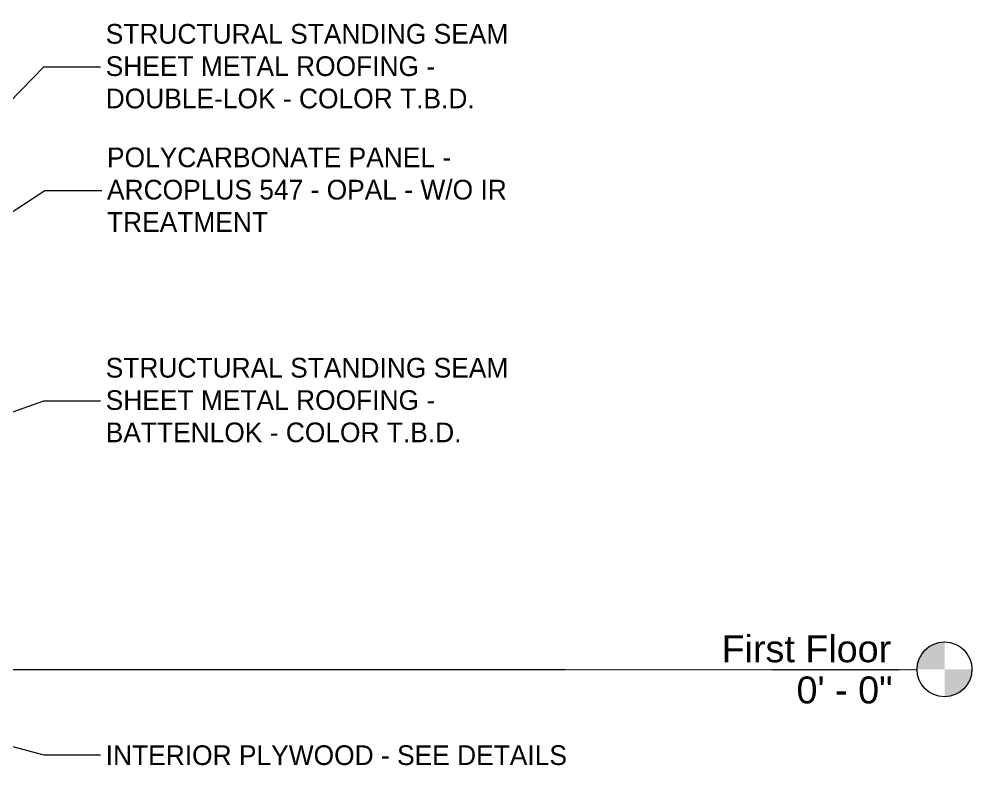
# Model space of a CAD drawing. Header units: inches. Extents: x -23565 to -43, y -324 to 853.
# Drawn here: x -877 to -43, y -88 to 569 of the extents above; entities that cross this region are included whole.
import ezdxf

# ---------------------------------------------------------------- set-up
doc = ezdxf.new("R2010")
doc.units = ezdxf.units.IN
doc.header["$MEASUREMENT"] = 0
doc.linetypes.add('Grid Line 1_2_', pattern=[0.875, 0.5, -0.125, 0.125, -0.125])
doc.layers.add('A-ANNO-IDEN', color=131, linetype='Continuous', lineweight=9)
doc.layers.add('A-FLOR-LEVL', color=51, linetype='Continuous', lineweight=9)
doc.styles.add('Arial', font='arial.ttf', dxfattribs={"height": 23.60479})
doc.styles.add('Century Gothic', font='GOTHIC.TTF', dxfattribs={"height": 17.245342})

# ---------------------------------------------------------------- blocks, each defined once
blk = doc.blocks.new('Level - Level Head - Circle-15001-Building Section - East_West looking South _ Fieldhouse')
at = {"layer": 'A-FLOR-LEVL'}
h = blk.add_hatch(color=256, dxfattribs=at)
edge = h.paths.add_edge_path(flags=0)
edge.add_line((27195.41, 0), (27171.41, 0))
edge.add_arc((27195.41, 0), 24, 90, 180, ccw=False)
edge.add_line((27195.41, 24), (27195.41, 0))
h = blk.add_hatch(color=256, dxfattribs=at)
edge = h.paths.add_edge_path(flags=0)
edge.add_line((27195.41, -24), (27195.41, 0))
edge.add_line((27195.41, 0), (27219.41, 0))
edge.add_arc((27195.41, 0), 24, 270, 360, ccw=False)
blk.add_circle((27195.41, 0), 24, dxfattribs=at)

msp = doc.modelspace()

# ---------------------------------------------------------------- linework, layer by layer
at = {"layer": 'A-ANNO-IDEN', "color": 153}
for p, q in [((-1021.94425, 356.74491), (-855.74359, 527.44804)), ((-855.74359, 527.44804), (-801.4598, 527.44804)), ((-1032.53085, 303.05824), (-854.61809, 419.31285)), ((-854.61809, 419.31285), (-800.3343, 419.31285)), ((-1031.34649, 173.21609), (-855.74359, 235.13353)), ((-855.74359, 235.13353), (-801.4598, 235.13353)), ((-1608.32074, 125.37384), (-855.74359, -74.88334)), ((-855.74359, -74.88334), (-801.4598, -74.88334))]:
    msp.add_line(p, q, dxfattribs=at)

# ---------------------------------------------------------------- block references
at = {"layer": 'A-FLOR-LEVL'}
msp.add_blockref('Level - Level Head - Circle-15001-Building Section - East_West looking South _ Fieldhouse', (-27262.81898, 0), dxfattribs=at)

# ---------------------------------------------------------------- texts
at = {"layer": 'A-FLOR-LEVL', "insert": (-114.11005, 29.83731), "char_height": 23.6047904, "width": 176.256, "attachment_point": 3, "line_spacing_factor": 0.938532, "style": 'Arial', "bg_fill": 3, "box_fill_scale": 1.25, "bg_fill_color": 0, "bg_fill_transparency": 0}
msp.add_mtext('First Floor', dxfattribs=at)

# ---------------------------------------------------------------- next in the draw order: texts
at = {"layer": 'A-ANNO-IDEN', "char_height": 17.2453416, "attachment_point": 1, "line_spacing_factor": 0.984117, "style": 'Century Gothic', "bg_fill": 3, "box_fill_scale": 1.25, "bg_fill_color": 0, "bg_fill_transparency": 0}
for s, insert, width in [('STRUCTURAL STANDING SEAM\\PSHEET METAL ROOFING -\\PDOUBLE-LOK - COLOR T.B.D.', (-801.4598, 564.97909), 400.248), ('POLYCARBONATE PANEL -\\PARCOPLUS 547 - OPAL - W/O IR\\PTREATMENT', (-800.3343, 456.84391), 424.872), ('STRUCTURAL STANDING SEAM\\PSHEET METAL ROOFING -\\PBATTENLOK - COLOR T.B.D.', (-801.4598, 272.66458), 400.248), ('INTERIOR PLYWOOD - SEE DETAILS', (-801.4598, -66.49514), 452.52)]:
    msp.add_mtext(s, dxfattribs=dict(at, insert=insert, width=width))
at = {"layer": 'A-FLOR-LEVL', "insert": (-112.93411, -6.22526), "char_height": 23.60479, "width": 99.936, "attachment_point": 3, "line_spacing_factor": 0.938532, "style": 'Arial', "bg_fill": 3, "box_fill_scale": 1.25, "bg_fill_color": 0, "bg_fill_transparency": 0}
msp.add_mtext('0\' - 0"', dxfattribs=at)

# ---------------------------------------------------------------- next in the draw order: linework, layer by layer
at = {"layer": 'A-FLOR-LEVL', "linetype": 'Grid Line 1_2_'}
msp.add_line((-5515.85995, 0), (-91.40966, 0), dxfattribs=at)

doc.saveas('drawing.dxf')
